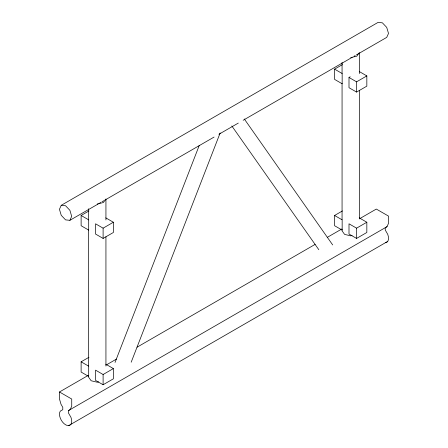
<?xml version="1.0" encoding="UTF-8"?>
<svg xmlns="http://www.w3.org/2000/svg" width="448" height="448" viewBox="0 0 448 448"><rect width="100%" height="100%" fill="white"/><g stroke="black" fill="none" stroke-linecap="round" stroke-linejoin="round"><path stroke-width="0.67" d="M115.035 362.454L199.192 145.583M131.191 362.208L220.147 132.955M87.959 375.542L59.489 391.978L59.489 399.045L61.018 404.281L62.787 407.338L62.787 409.696L60.306 411.118A8.658 4.995 60 0 0 65.61 424.782A8.658 4.995 60 0 0 70.913 417.239L68.432 412.955L68.432 410.598L387.033 226.666L388.556 223.199L388.556 216.126L376.314 209.059L359.957 218.506M356.429 54.88L386.719 37.391L388.511 33.432L386.719 27.395L382.39 22.831L378.062 22.4L61.236 205.318L59.444 209.283L61.236 215.314L65.565 219.884L69.894 220.31L98.364 203.874M69.894 220.31L71.686 216.35L69.894 210.314L65.565 205.744L61.236 205.318M99.574 203.174L100.789 202.474M101.998 201.774L103.818 200.726M105.028 200.026L214.071 137.071M218.915 134.271L238.302 123.082M243.146 120.282L352.19 57.327M354.004 56.28L355.219 55.58M81.122 215.477L88.687 219.845L88.687 230.087L81.122 225.719L81.122 215.477L88.973 210.946M334.583 69.143L342.154 73.511L342.154 83.754L334.583 79.386L334.583 69.143L342.434 64.607M359.262 71.534L366.834 75.908L366.834 86.15L356.569 92.075L348.998 87.707L348.998 77.465L350.207 76.765M103.107 228.166L113.372 222.242L113.372 232.484L103.107 238.414L95.536 234.041L95.536 223.798L103.107 228.166L103.107 238.414M348.998 77.465L356.569 81.833L366.834 75.908M81.122 361.81L88.687 366.184L88.687 376.426L81.122 372.058L81.122 361.81L88.973 357.28M334.583 215.477L342.154 219.845L342.154 230.087L334.583 225.719L334.583 215.477L342.434 210.946M106.137 365.047L116.435 359.1M137.032 347.211L315.129 244.384M327.247 237.39L341.785 228.995M103.107 374.506L113.372 368.581L113.372 378.823L103.107 384.748L95.536 380.38L95.536 370.138L103.107 374.506L103.107 384.748M356.569 228.166L366.834 222.242L366.834 232.484L356.569 238.414L348.998 234.041L348.998 223.798L356.569 228.166L356.569 238.414M68.673 425.6L387.738 241.388M387.033 226.666L385.258 227.679L385.258 230.037L387.738 234.321A8.658 4.995 60 0 1 385.498 242.682M68.432 410.598L70.207 409.584L71.73 406.112L71.73 399.045L59.489 391.978M350.722 57.613L356.843 56.151L359.374 52.618L359.374 73.584M97.278 203.991L103.398 202.524L105.935 198.99L105.935 219.962M352.078 235.525L350.722 235.85L344.602 234.388L342.065 230.854L342.065 229.454M98.638 381.903L97.278 382.228L91.157 380.761L88.626 377.227L88.626 375.833M359.262 217.874L366.834 222.242M105.801 217.874L113.372 222.242M105.801 364.207L113.372 368.581M244.306 118.983L332.679 244.927M231.823 125.961L318.808 249.693M359.374 90.362L359.374 218.971M356.569 81.833L356.569 92.075M342.065 62.401L342.065 73.584M342.065 83.367L342.065 219.671M105.935 236.734L105.935 366.044M88.626 208.774L88.626 219.962M88.626 229.746L88.626 366.044"/></g></svg>
